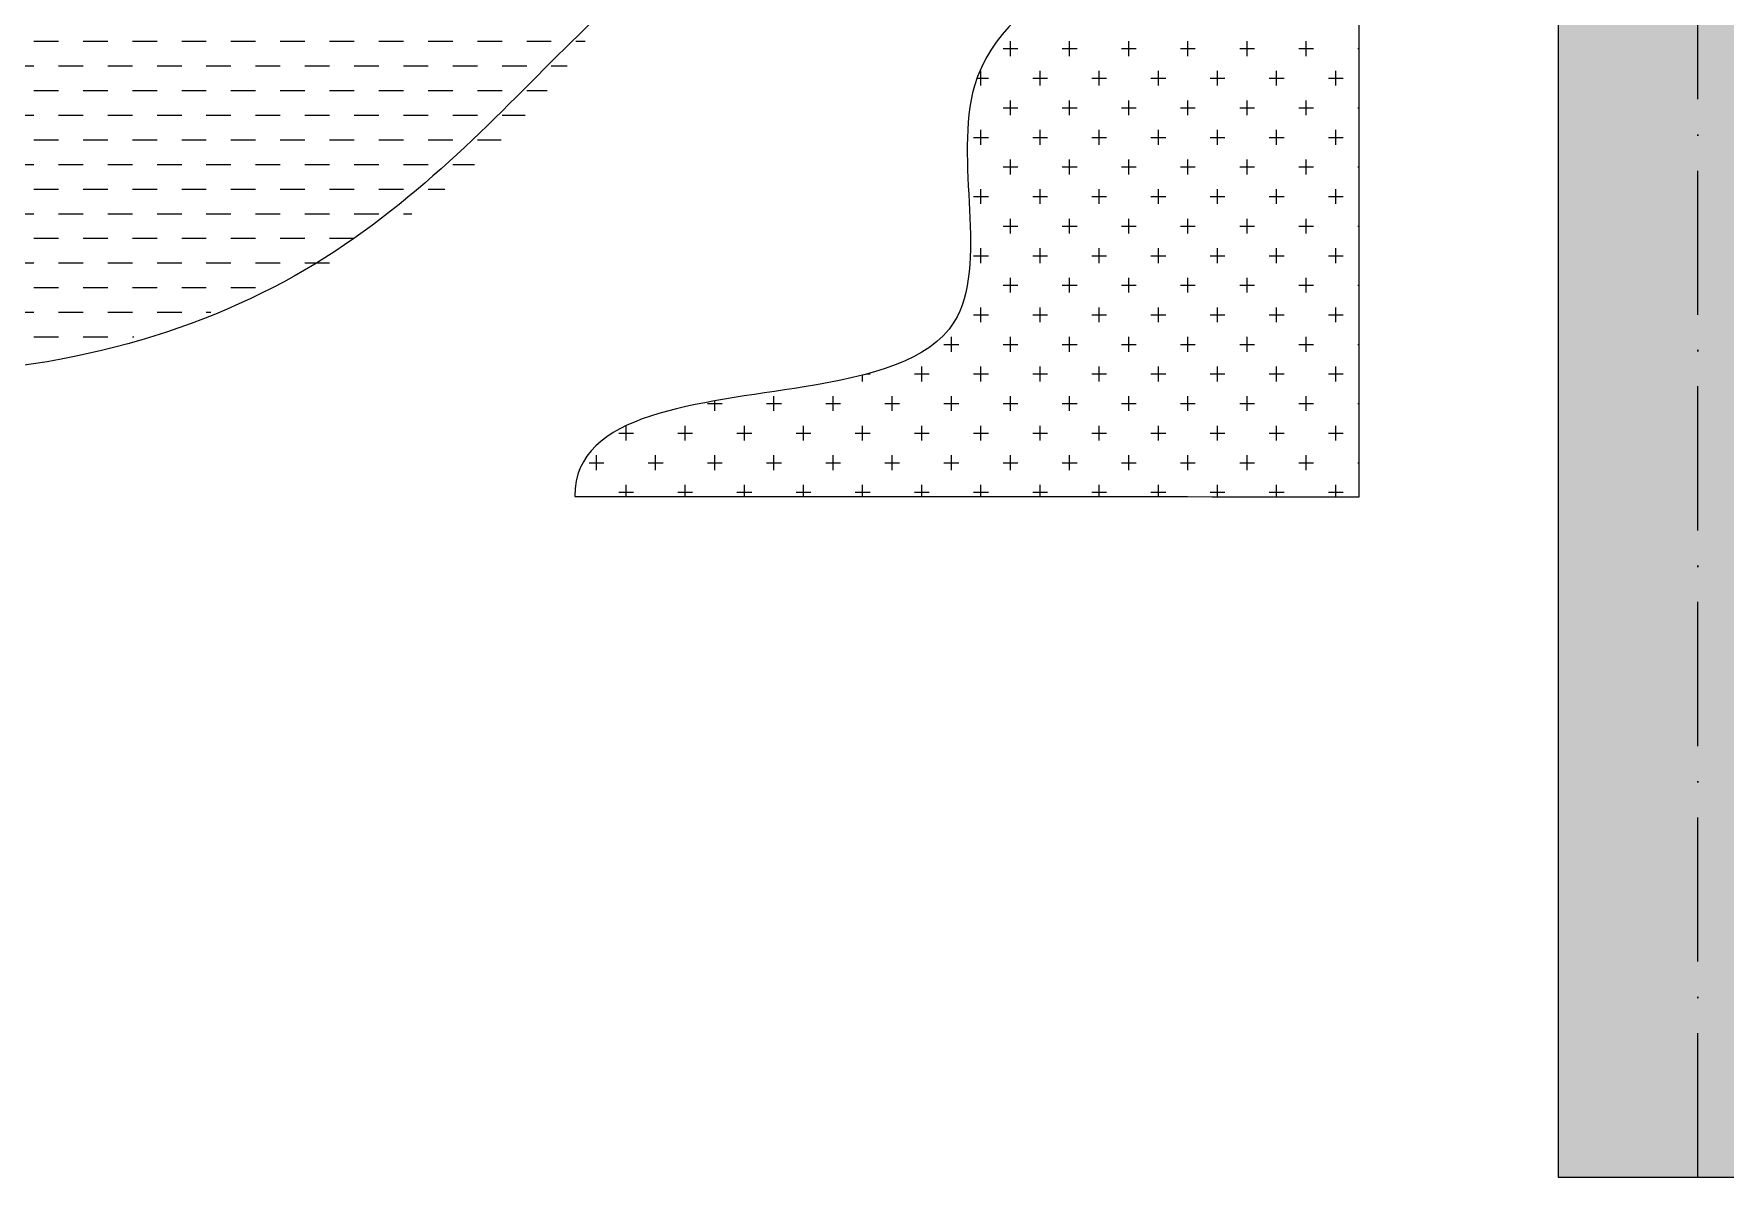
# Model space of a CAD drawing. Header units: millimetres. Extents: x -1030105 to 906887, y -616134 to 1220667.
# Drawn here: x 722638 to 765008, y -190975 to -162335 of the extents above; entities that cross this region are included whole.
import ezdxf

# ---------------------------------------------------------------- set-up
doc = ezdxf.new("R2010")
doc.units = ezdxf.units.MM
doc.header["$MEASUREMENT"] = 0
doc.linetypes.add('Xref-LBC-Plot$0$ACAD_ISO10W100', pattern=[18, 12, -3, 0, -3])
doc.layers.add('A-DG-Giao thong', color=1, linetype='Continuous')
doc.layers.add('MASTER PLAN - ZONE B$0$DA-GRNL-PATT', color=8, linetype='Continuous')
doc.layers.add('MASTER PLAN - ZONE B$0$_ QH Giao thông', color=7, linetype='Continuous', true_color=0x6c6565)
doc.layers.add('MASTER PLAN - ZONE B$0$GRASS', color=95, linetype='Continuous', lineweight=0, transparency=0.6)
doc.layers.add('MASTER PLAN - ZONE B$0$HACHT', color=7, linetype='Continuous', lineweight=9, true_color=0x636363)

msp = doc.modelspace()

# ---------------------------------------------------------------- hatches: boundary and pattern name
at = {"layer": 'A-DG-Giao thong'}
h = msp.add_hatch(dxfattribs=at)
h.set_pattern_fill('CROSS', color=8, scale=300, angle=0.0000139)
h.set_pattern_definition([(1.4e-05, (653868, -173963.79), (74.999982, 75.000018), [37.5, -112.5]), (90.000014, (653886.75, -173982.54), (-75.000018, 74.999982), [37.5, -112.5])])
h.paths.add_polyline_path([(767823, -190963.79), (767823, 283836.21), (760823, 283836.21), (760823, -190963.79)])
h = msp.add_hatch(dxfattribs=at)
h.set_pattern_fill('CROSS', color=256, scale=2000, angle=0.0000139)
h.set_pattern_definition([(1.4e-05, (-304572, 1.6), (499.99988, 500.00012), [250, -750]), (90.000014, (-304447, -123.4), (-500.00012, 499.99988), [250, -750])])
h.paths.add_polyline_path([(767825, -190975), (767825, 283825), (760825, 283825), (760825, -190975)])

# ---------------------------------------------------------------- linework, layer by layer
at = {"layer": 'A-DG-Giao thong', "color": 8, "linetype": 'Xref-LBC-Plot$0$ACAD_ISO10W100', "ltscale": 300}
for p, q in [((764323, -190963.79), (764323, 283836.209)), ((764325, -190975), (764325, 283825))]:
    msp.add_line(p, q, dxfattribs=at)
at = {"layer": 'A-DG-Giao thong'}
msp.add_lwpolyline([(767825, 283825), (760825, 283825), (760825, -190975), (767825, -190975), (767825, 283825)], dxfattribs=at)
at = {"layer": 'MASTER PLAN - ZONE B$0$_ QH Giao thông', "color": 140, "linetype": 'Continuous', "true_color": 0x14b1eb}
for p, q in [((722637.94, -162519.475), (723255.253, -162519.475)), ((723872.566, -162519.475), (724489.879, -162519.475)), ((725107.192, -162519.475), (725724.505, -162519.475)), ((726341.819, -162519.475), (726959.132, -162519.475)), ((727576.445, -162519.475), (728193.758, -162519.475)), ((728811.071, -162519.475), (729428.384, -162519.475)), ((730045.697, -162519.475), (730663.01, -162519.475)), ((731280.323, -162519.475), (731897.637, -162519.475)), ((732514.95, -162519.475), (733132.263, -162519.475)), ((733749.576, -162519.475), (734366.889, -162519.475)), ((734984.202, -162519.475), (735601.515, -162519.475)), ((736218.828, -162519.475), (736452.376, -162519.475)), ((722020.627, -163136.788), (722637.94, -163136.788)), ((723255.253, -163136.788), (723872.566, -163136.788)), ((724489.879, -163136.788), (725107.192, -163136.788)), ((725724.505, -163136.788), (726341.819, -163136.788)), ((726959.132, -163136.788), (727576.445, -163136.788)), ((728193.758, -163136.788), (728811.071, -163136.788)), ((729428.384, -163136.788), (730045.697, -163136.788)), ((730663.01, -163136.788), (731280.323, -163136.788)), ((731897.637, -163136.788), (732514.95, -163136.788)), ((733132.263, -163136.788), (733749.576, -163136.788)), ((734366.889, -163136.788), (734984.202, -163136.788)), ((735601.515, -163136.788), (735994.648, -163136.788)), ((722637.94, -163754.101), (723255.253, -163754.101)), ((723872.566, -163754.101), (724489.879, -163754.101)), ((725107.192, -163754.101), (725724.505, -163754.101)), ((726341.819, -163754.101), (726959.132, -163754.101)), ((727576.445, -163754.101), (728193.758, -163754.101)), ((728811.071, -163754.101), (729428.384, -163754.101)), ((730045.697, -163754.101), (730663.01, -163754.101)), ((731280.323, -163754.101), (731897.637, -163754.101)), ((732514.95, -163754.101), (733132.263, -163754.101)), ((733749.576, -163754.101), (734366.889, -163754.101)), ((734984.202, -163754.101), (735493.733, -163754.101)), ((722020.627, -164371.414), (722637.94, -164371.414)), ((723255.253, -164371.414), (723872.566, -164371.414)), ((724489.879, -164371.414), (725107.192, -164371.414)), ((725724.505, -164371.414), (726341.819, -164371.414)), ((726959.132, -164371.414), (727576.445, -164371.414)), ((728193.758, -164371.414), (728811.071, -164371.414)), ((729428.384, -164371.414), (730045.697, -164371.414)), ((730663.01, -164371.414), (731280.323, -164371.414)), ((731897.637, -164371.414), (732514.95, -164371.414)), ((733132.263, -164371.414), (733749.576, -164371.414)), ((734366.889, -164371.414), (734944.679, -164371.414)), ((722637.94, -164988.728), (723255.253, -164988.728)), ((723872.566, -164988.728), (724489.879, -164988.728)), ((725107.192, -164988.728), (725724.505, -164988.728)), ((726341.819, -164988.728), (726959.132, -164988.728)), ((727576.445, -164988.728), (728193.758, -164988.728)), ((728811.071, -164988.728), (729428.384, -164988.728)), ((730045.697, -164988.728), (730663.01, -164988.728)), ((731280.323, -164988.728), (731897.637, -164988.728)), ((732514.95, -164988.728), (733132.263, -164988.728)), ((733749.576, -164988.728), (734341.145, -164988.728)), ((722020.627, -165606.041), (722637.94, -165606.041)), ((723255.253, -165606.041), (723872.566, -165606.041)), ((724489.879, -165606.041), (725107.192, -165606.041)), ((725724.505, -165606.041), (726341.819, -165606.041)), ((726959.132, -165606.041), (727576.445, -165606.041)), ((728193.758, -165606.041), (728811.071, -165606.041)), ((729428.384, -165606.041), (730045.697, -165606.041)), ((730663.01, -165606.041), (731280.323, -165606.041)), ((731897.637, -165606.041), (732514.95, -165606.041)), ((733132.263, -165606.041), (733674.799, -165606.041)), ((722637.94, -166223.354), (723255.253, -166223.354)), ((723872.566, -166223.354), (724489.879, -166223.354)), ((725107.192, -166223.354), (725724.505, -166223.354)), ((726341.819, -166223.354), (726959.132, -166223.354)), ((727576.445, -166223.354), (728193.758, -166223.354)), ((728811.071, -166223.354), (729428.384, -166223.354)), ((730045.697, -166223.354), (730663.01, -166223.354)), ((731280.323, -166223.354), (731897.637, -166223.354)), ((732514.95, -166223.354), (732934.329, -166223.354)), ((722020.627, -166840.667), (722637.94, -166840.667)), ((723255.253, -166840.667), (723872.566, -166840.667)), ((724489.879, -166840.667), (725107.192, -166840.667)), ((725724.505, -166840.667), (726341.819, -166840.667)), ((726959.132, -166840.667), (727576.445, -166840.667)), ((728193.758, -166840.667), (728811.071, -166840.667)), ((729428.384, -166840.667), (730045.697, -166840.667)), ((730663.01, -166840.667), (731280.323, -166840.667)), ((731897.637, -166840.667), (732103.702, -166840.667)), ((722637.94, -167457.98), (723255.253, -167457.98)), ((723872.566, -167457.98), (724489.879, -167457.98)), ((725107.192, -167457.98), (725724.505, -167457.98)), ((726341.819, -167457.98), (726959.132, -167457.98)), ((727576.445, -167457.98), (728193.758, -167457.98)), ((728811.071, -167457.98), (729428.384, -167457.98)), ((730045.697, -167457.98), (730663.01, -167457.98)), ((722020.627, -168075.293), (722637.94, -168075.293)), ((723255.253, -168075.293), (723872.566, -168075.293)), ((724489.879, -168075.293), (725107.192, -168075.293)), ((725724.505, -168075.293), (726341.819, -168075.293)), ((726959.132, -168075.293), (727576.445, -168075.293)), ((728193.758, -168075.293), (728811.071, -168075.293)), ((729428.384, -168075.293), (730045.697, -168075.293)), ((722637.94, -168692.606), (723255.253, -168692.606)), ((723872.566, -168692.606), (724489.879, -168692.606)), ((725107.192, -168692.606), (725724.505, -168692.606)), ((726341.819, -168692.606), (726959.132, -168692.606)), ((727576.445, -168692.606), (728193.758, -168692.606)), ((722020.627, -169309.919), (722637.94, -169309.919)), ((723255.253, -169309.919), (723872.566, -169309.919)), ((724489.879, -169309.919), (725107.192, -169309.919)), ((725724.505, -169309.919), (726341.819, -169309.919)), ((726959.132, -169309.919), (727071.027, -169309.919)), ((722637.94, -169927.233), (723255.253, -169927.233)), ((723872.566, -169927.233), (724489.879, -169927.233)), ((725107.192, -169927.233), (725144.419, -169927.233))]:
    msp.add_line(p, q, dxfattribs=at)
at = {"layer": 'MASTER PLAN - ZONE B$0$DA-GRNL-PATT'}
msp.add_open_spline([(755839.7, -140938.5), (755002.852, -142554.74), (753117.791, -146187.934), (754632.449, -152128.07), (753110.992, -159553.425), (744383.533, -161701.267), (747206.213, -169989.208), (741332.977, -171483.522), (736186.697, -171794.998), (736187.223, -173921.191), (736187.223, -173923.734), (742736.936, -173925.906), (749286.649, -173928.078), (755836.361, -173930.25), (755840.008, -162933.783), (755843.655, -151937.317), (755849.7, -140936.481)], degree=3, knots=[0, 0, 0, 0, 5.278753217, 11.88353544, 17.753983681, 26.105052355, 32.049332492, 36.135183, 42.503820056, 42.511446627, 42.511446627, 42.511446627, 43.511446627, 43.511446627, 43.511446627, 44.511446627, 44.511446627, 44.511446627, 44.511446627], dxfattribs=at)
at = {"layer": 'MASTER PLAN - ZONE B$0$GRASS', "linetype": 'Continuous'}
for p, q in [((747104.774, -162892.058), (747104.774, -162521.67)), ((748586.326, -162892.058), (748586.326, -162521.67)), ((750067.877, -162892.058), (750067.877, -162521.67)), ((751549.429, -162892.058), (751549.429, -162521.67)), ((753030.98, -162892.058), (753030.98, -162521.67)), ((754512.532, -162892.058), (754512.532, -162521.67)), ((746919.581, -162706.864), (747289.968, -162706.864)), ((748401.132, -162706.864), (748771.52, -162706.864)), ((749882.684, -162706.864), (750253.071, -162706.864)), ((751364.235, -162706.864), (751734.623, -162706.864)), ((752845.786, -162706.864), (753216.174, -162706.864)), ((754327.338, -162706.864), (754697.726, -162706.864)), ((755808.889, -162706.864), (755840.178, -162706.864)), ((746264.411, -163447.639), (746549.193, -163447.639)), ((746363.999, -163632.833), (746363.999, -163262.446)), ((747660.356, -163447.639), (748030.744, -163447.639)), ((747845.55, -163632.833), (747845.55, -163262.446)), ((749141.908, -163447.639), (749512.296, -163447.639)), ((749327.102, -163632.833), (749327.102, -163262.446)), ((750623.459, -163447.639), (750993.847, -163447.639)), ((750808.653, -163632.833), (750808.653, -163262.446)), ((752105.011, -163447.639), (752475.399, -163447.639)), ((752290.205, -163632.833), (752290.205, -163262.446)), ((753586.562, -163447.639), (753956.95, -163447.639)), ((753771.756, -163632.833), (753771.756, -163262.446)), ((755068.114, -163447.639), (755438.502, -163447.639)), ((755253.308, -163632.833), (755253.308, -163262.446)), ((746919.581, -164188.415), (747289.968, -164188.415)), ((747104.774, -164373.609), (747104.774, -164003.221)), ((748401.132, -164188.415), (748771.52, -164188.415)), ((748586.326, -164373.609), (748586.326, -164003.221)), ((749882.684, -164188.415), (750253.071, -164188.415)), ((750067.877, -164373.609), (750067.877, -164003.221)), ((751364.235, -164188.415), (751734.623, -164188.415)), ((751549.429, -164373.609), (751549.429, -164003.221)), ((752845.786, -164188.415), (753216.174, -164188.415)), ((753030.98, -164373.609), (753030.98, -164003.221)), ((754327.338, -164188.415), (754697.726, -164188.415)), ((754512.532, -164373.609), (754512.532, -164003.221)), ((755808.889, -164188.415), (755839.654, -164188.415)), ((746363.999, -165114.385), (746363.999, -164743.997)), ((747845.55, -165114.385), (747845.55, -164743.997)), ((749327.102, -165114.385), (749327.102, -164743.997)), ((750808.653, -165114.385), (750808.653, -164743.997)), ((752290.205, -165114.385), (752290.205, -164743.997)), ((753771.756, -165114.385), (753771.756, -164743.997)), ((755253.308, -165114.385), (755253.308, -164743.997)), ((746178.805, -164929.191), (746549.193, -164929.191)), ((747660.356, -164929.191), (748030.744, -164929.191)), ((749141.908, -164929.191), (749512.296, -164929.191)), ((750623.459, -164929.191), (750993.847, -164929.191)), ((752105.011, -164929.191), (752475.399, -164929.191)), ((753586.562, -164929.191), (753956.95, -164929.191)), ((755068.114, -164929.191), (755438.502, -164929.191)), ((747104.774, -165855.161), (747104.774, -165484.773)), ((748586.326, -165855.161), (748586.326, -165484.773)), ((750067.877, -165855.161), (750067.877, -165484.773)), ((751549.429, -165855.161), (751549.429, -165484.773)), ((753030.98, -165855.161), (753030.98, -165484.773)), ((754512.532, -165855.161), (754512.532, -165484.773)), ((746919.581, -165669.967), (747289.968, -165669.967)), ((748401.132, -165669.967), (748771.52, -165669.967)), ((749882.684, -165669.967), (750253.071, -165669.967)), ((751364.235, -165669.967), (751734.623, -165669.967)), ((752845.786, -165669.967), (753216.174, -165669.967)), ((754327.338, -165669.967), (754697.726, -165669.967)), ((755808.889, -165669.967), (755839.138, -165669.967)), ((746178.805, -166410.742), (746549.193, -166410.742)), ((746363.999, -166595.936), (746363.999, -166225.549)), ((747660.356, -166410.742), (748030.744, -166410.742)), ((747845.55, -166595.936), (747845.55, -166225.549)), ((749141.908, -166410.742), (749512.296, -166410.742)), ((749327.102, -166595.936), (749327.102, -166225.549)), ((750623.459, -166410.742), (750993.847, -166410.742)), ((750808.653, -166595.936), (750808.653, -166225.549)), ((752105.011, -166410.742), (752475.399, -166410.742)), ((752290.205, -166595.936), (752290.205, -166225.549)), ((753586.562, -166410.742), (753956.95, -166410.742)), ((753771.756, -166595.936), (753771.756, -166225.549)), ((755068.114, -166410.742), (755438.502, -166410.742)), ((755253.308, -166595.936), (755253.308, -166225.549)), ((746919.581, -167151.518), (747289.968, -167151.518)), ((747104.774, -167336.712), (747104.774, -166966.324)), ((748401.132, -167151.518), (748771.52, -167151.518)), ((748586.326, -167336.712), (748586.326, -166966.324)), ((749882.684, -167151.518), (750253.071, -167151.518)), ((750067.877, -167336.712), (750067.877, -166966.324)), ((751364.235, -167151.518), (751734.623, -167151.518)), ((751549.429, -167336.712), (751549.429, -166966.324)), ((752845.786, -167151.518), (753216.174, -167151.518)), ((753030.98, -167336.712), (753030.98, -166966.324)), ((754327.338, -167151.518), (754697.726, -167151.518)), ((754512.532, -167336.712), (754512.532, -166966.324)), ((755808.889, -167151.518), (755838.63, -167151.518)), ((746363.999, -168077.488), (746363.999, -167707.1)), ((747845.55, -168077.488), (747845.55, -167707.1)), ((749327.102, -168077.488), (749327.102, -167707.1)), ((750808.653, -168077.488), (750808.653, -167707.1)), ((752290.205, -168077.488), (752290.205, -167707.1)), ((753771.756, -168077.488), (753771.756, -167707.1)), ((755253.308, -168077.488), (755253.308, -167707.1)), ((746178.805, -167892.294), (746549.193, -167892.294)), ((747660.356, -167892.294), (748030.744, -167892.294)), ((749141.908, -167892.294), (749512.296, -167892.294)), ((750623.459, -167892.294), (750993.847, -167892.294)), ((752105.011, -167892.294), (752475.399, -167892.294)), ((753586.562, -167892.294), (753956.95, -167892.294)), ((755068.114, -167892.294), (755438.502, -167892.294)), ((747104.774, -168818.264), (747104.774, -168447.876)), ((748586.326, -168818.264), (748586.326, -168447.876)), ((750067.877, -168818.264), (750067.877, -168447.876)), ((751549.429, -168818.264), (751549.429, -168447.876)), ((753030.98, -168818.264), (753030.98, -168447.876)), ((754512.532, -168818.264), (754512.532, -168447.876)), ((746919.581, -168633.07), (747289.968, -168633.07)), ((748401.132, -168633.07), (748771.52, -168633.07)), ((749882.684, -168633.07), (750253.071, -168633.07)), ((751364.235, -168633.07), (751734.623, -168633.07)), ((752845.786, -168633.07), (753216.174, -168633.07)), ((754327.338, -168633.07), (754697.726, -168633.07)), ((755808.889, -168633.07), (755838.128, -168633.07)), ((746178.805, -169373.845), (746549.193, -169373.845)), ((746363.999, -169559.039), (746363.999, -169188.651)), ((747660.356, -169373.845), (748030.744, -169373.845)), ((747845.55, -169559.039), (747845.55, -169188.651)), ((749141.908, -169373.845), (749512.296, -169373.845)), ((749327.102, -169559.039), (749327.102, -169188.651)), ((750623.459, -169373.845), (750993.847, -169373.845)), ((750808.653, -169559.039), (750808.653, -169188.651)), ((752105.011, -169373.845), (752475.399, -169373.845)), ((752290.205, -169559.039), (752290.205, -169188.651)), ((753586.562, -169373.845), (753956.95, -169373.845)), ((753771.756, -169559.039), (753771.756, -169188.651)), ((755068.114, -169373.845), (755438.502, -169373.845)), ((755253.308, -169559.039), (755253.308, -169188.651)), ((745438.029, -170114.621), (745808.417, -170114.621)), ((745623.223, -170299.815), (745623.223, -169929.427)), ((746919.581, -170114.621), (747289.968, -170114.621)), ((747104.774, -170299.815), (747104.774, -169929.427)), ((748401.132, -170114.621), (748771.52, -170114.621)), ((748586.326, -170299.815), (748586.326, -169929.427)), ((749882.684, -170114.621), (750253.071, -170114.621)), ((750067.877, -170299.815), (750067.877, -169929.427)), ((751364.235, -170114.621), (751734.623, -170114.621)), ((751549.429, -170299.815), (751549.429, -169929.427)), ((752845.786, -170114.621), (753216.174, -170114.621)), ((753030.98, -170299.815), (753030.98, -169929.427)), ((754327.338, -170114.621), (754697.726, -170114.621)), ((754512.532, -170299.815), (754512.532, -169929.427)), ((755808.889, -170114.621), (755837.63, -170114.621)), ((744882.447, -171040.591), (744882.447, -170670.203)), ((746363.999, -171040.591), (746363.999, -170670.203)), ((747845.55, -171040.591), (747845.55, -170670.203)), ((749327.102, -171040.591), (749327.102, -170670.203)), ((750808.653, -171040.591), (750808.653, -170670.203)), ((752290.205, -171040.591), (752290.205, -170670.203)), ((753771.756, -171040.591), (753771.756, -170670.203)), ((755253.308, -171040.591), (755253.308, -170670.203)), ((743400.896, -171040.591), (743400.896, -170883.104)), ((743506.413, -170855.397), (743586.09, -170855.397)), ((744697.253, -170855.397), (745067.641, -170855.397)), ((746178.805, -170855.397), (746549.193, -170855.397)), ((747660.356, -170855.397), (748030.744, -170855.397)), ((749141.908, -170855.397), (749512.296, -170855.397)), ((750623.459, -170855.397), (750993.847, -170855.397)), ((752105.011, -170855.397), (752475.399, -170855.397)), ((753586.562, -170855.397), (753956.95, -170855.397)), ((755068.114, -170855.397), (755438.502, -170855.397)), ((739511.823, -171596.173), (739882.211, -171596.173)), ((739697.017, -171781.367), (739697.017, -171528.819)), ((740993.375, -171596.173), (741363.762, -171596.173)), ((741178.569, -171781.367), (741178.569, -171410.979)), ((742474.926, -171596.173), (742845.314, -171596.173)), ((742660.12, -171781.367), (742660.12, -171410.979)), ((743956.478, -171596.173), (744326.865, -171596.173)), ((744141.672, -171781.367), (744141.672, -171410.979)), ((745438.029, -171596.173), (745808.417, -171596.173)), ((745623.223, -171781.367), (745623.223, -171410.979)), ((746919.581, -171596.173), (747289.968, -171596.173)), ((747104.774, -171781.367), (747104.774, -171410.979)), ((748401.132, -171596.173), (748771.52, -171596.173)), ((748586.326, -171781.367), (748586.326, -171410.979)), ((749882.684, -171596.173), (750253.071, -171596.173)), ((750067.877, -171781.367), (750067.877, -171410.979)), ((751364.235, -171596.173), (751734.623, -171596.173)), ((751549.429, -171781.367), (751549.429, -171410.979)), ((752845.786, -171596.173), (753216.174, -171596.173)), ((753030.98, -171781.367), (753030.98, -171410.979)), ((754327.338, -171596.173), (754697.726, -171596.173)), ((754512.532, -171781.367), (754512.532, -171410.979)), ((755808.889, -171596.173), (755837.136, -171596.173)), ((737289.496, -172336.948), (737659.884, -172336.948)), ((737474.69, -172522.142), (737474.69, -172151.754)), ((738771.047, -172336.948), (739141.435, -172336.948)), ((738956.241, -172522.142), (738956.241, -172151.754)), ((740252.599, -172336.948), (740622.987, -172336.948)), ((740437.793, -172522.142), (740437.793, -172151.754)), ((741734.15, -172336.948), (742104.538, -172336.948)), ((741919.344, -172522.142), (741919.344, -172151.754)), ((743215.702, -172336.948), (743586.09, -172336.948)), ((743400.896, -172522.142), (743400.896, -172151.754)), ((744697.253, -172336.948), (745067.641, -172336.948)), ((744882.447, -172522.142), (744882.447, -172151.754)), ((746178.805, -172336.948), (746549.193, -172336.948)), ((746363.999, -172522.142), (746363.999, -172151.754)), ((747660.356, -172336.948), (748030.744, -172336.948)), ((747845.55, -172522.142), (747845.55, -172151.754)), ((749141.908, -172336.948), (749512.296, -172336.948)), ((749327.102, -172522.142), (749327.102, -172151.754)), ((750623.459, -172336.948), (750993.847, -172336.948)), ((750808.653, -172522.142), (750808.653, -172151.754)), ((752105.011, -172336.948), (752475.399, -172336.948)), ((752290.205, -172522.142), (752290.205, -172151.754)), ((753586.562, -172336.948), (753956.95, -172336.948)), ((753771.756, -172522.142), (753771.756, -172151.754)), ((755068.114, -172336.948), (755438.502, -172336.948)), ((755253.308, -172522.142), (755253.308, -172151.754)), ((736548.72, -173077.724), (736919.108, -173077.724)), ((736733.914, -173262.918), (736733.914, -172892.53)), ((738030.272, -173077.724), (738400.66, -173077.724)), ((738215.466, -173262.918), (738215.466, -172892.53)), ((739511.823, -173077.724), (739882.211, -173077.724)), ((739697.017, -173262.918), (739697.017, -172892.53)), ((740993.375, -173077.724), (741363.762, -173077.724)), ((741178.569, -173262.918), (741178.569, -172892.53)), ((742474.926, -173077.724), (742845.314, -173077.724)), ((742660.12, -173262.918), (742660.12, -172892.53)), ((743956.478, -173077.724), (744326.865, -173077.724)), ((744141.672, -173262.918), (744141.672, -172892.53)), ((745438.029, -173077.724), (745808.417, -173077.724)), ((745623.223, -173262.918), (745623.223, -172892.53)), ((746919.581, -173077.724), (747289.968, -173077.724)), ((747104.774, -173262.918), (747104.774, -172892.53)), ((748401.132, -173077.724), (748771.52, -173077.724)), ((748586.326, -173262.918), (748586.326, -172892.53)), ((749882.684, -173077.724), (750253.071, -173077.724)), ((750067.877, -173262.918), (750067.877, -172892.53)), ((751364.235, -173077.724), (751734.623, -173077.724)), ((751549.429, -173262.918), (751549.429, -172892.53)), ((752845.786, -173077.724), (753216.174, -173077.724)), ((753030.98, -173262.918), (753030.98, -172892.53)), ((754327.338, -173077.724), (754697.726, -173077.724)), ((754512.532, -173262.918), (754512.532, -172892.53)), ((755808.889, -173077.724), (755836.644, -173077.724)), ((737474.69, -173924.161), (737474.69, -173633.306)), ((738956.241, -173924.652), (738956.241, -173633.306)), ((740437.793, -173925.143), (740437.793, -173633.306)), ((741919.344, -173925.635), (741919.344, -173633.306)), ((743400.896, -173926.126), (743400.896, -173633.306)), ((744882.447, -173926.617), (744882.447, -173633.306)), ((746363.999, -173927.109), (746363.999, -173633.306)), ((747845.55, -173927.6), (747845.55, -173633.306)), ((749327.102, -173928.091), (749327.102, -173633.306)), ((750808.653, -173928.583), (750808.653, -173633.306)), ((752290.205, -173929.074), (752290.205, -173633.306)), ((753771.756, -173929.565), (753771.756, -173633.306)), ((755253.308, -173930.057), (755253.308, -173633.306)), ((737289.496, -173818.5), (737659.884, -173818.5)), ((738771.047, -173818.5), (739141.435, -173818.5)), ((740252.599, -173818.5), (740622.987, -173818.5)), ((741734.15, -173818.5), (742104.538, -173818.5)), ((743215.702, -173818.5), (743586.09, -173818.5)), ((744697.253, -173818.5), (745067.641, -173818.5)), ((746178.805, -173818.5), (746549.193, -173818.5)), ((747660.356, -173818.5), (748030.744, -173818.5)), ((749141.908, -173818.5), (749512.296, -173818.5)), ((750623.459, -173818.5), (750993.847, -173818.5)), ((752105.011, -173818.5), (752475.399, -173818.5)), ((753586.562, -173818.5), (753956.95, -173818.5)), ((755068.114, -173818.5), (755438.502, -173818.5))]:
    msp.add_line(p, q, dxfattribs=at)
at = {"layer": 'MASTER PLAN - ZONE B$0$HACHT'}
msp.add_rational_spline([(675308.403, -160556.353), (673419.434, -159509.858), (668346.594, -156701.047), (659014.342, -156189.244), (649219.97, -158453.184), (641986.691, -151746.582), (635558.188, -156520.257), (631232.778, -156433.237), (629087.154, -156390.071), (626498.832, -156376.475), (623993.75, -156216.536), (621813.537, -154942.385), (617535.176, -152852.339), (612779.652, -153092.454), (608733.573, -155602.814), (603456.218, -158035.957), (597762.91, -159200.819), (591953.996, -159035.946), (588758.499, -157700.623), (587188.108, -154613.85), (587990.233, -151244.743), (588779.767, -149561.334), (588852.254, -147703.386), (588196.276, -145963.581), (587540.299, -144223.776), (586259.192, -142876.188), (584554.771, -142133.103), (583315.425, -141071.106), (582407.568, -139714.783), (581898.175, -138164.191), (580077.89, -134699.214), (577132.46, -132121.63), (573456.688, -130776.935), (566564.646, -127907.716), (559138.627, -128673.807), (552977.499, -132889.632), (550740.544, -135727.357), (549809.105, -139218.643), (550335.242, -142793.532), (550803.078, -144542.464), (551754.73, -146082.591), (553109.574, -147283.436), (553292.397, -148845.625), (552894.337, -150367.27), (551969.955, -151639.817), (550620.615, -153308.5), (550417.18, -155444.814), (551427.315, -157338.183), (552734.274, -158606.061), (552947.01, -160414.485), (551969.955, -161951.046), (551449.705, -162697.109), (550929.455, -163443.173), (550409.204, -164189.237), (549757.138, -164968.811), (549486.092, -165948.332), (549644.65, -166952.217), (549803.209, -167956.103), (550362.951, -168804.404), (551223.542, -169345.062), (553570.627, -170396.259), (556133.66, -170607.653), (558621.257, -169955.209), (562151.097, -168416.746), (565999.546, -168543.532), (569420.473, -170310.987), (572624.94, -172489.141), (576482.052, -172857.441), (580040.821, -171325.082), (581731.886, -170716.625), (583422.95, -170108.168), (585114.015, -169499.712), (586532.075, -168903.023), (588059.394, -168718.013), (589578.908, -168958.861), (590954.25, -169409.57), (592329.593, -169860.279), (593704.935, -170310.987), (598147.223, -172792.07), (603215.514, -172342.474), (607151.69, -169118.159), (609579.608, -167765.187), (612007.526, -166412.216), (614435.444, -165059.245), (620451.295, -162801.868), (626872.396, -163037.829), (632706.337, -165730.66), (637602.38, -167614.985), (642843.389, -167846.791), (647886.673, -166402.075), (653428.803, -163992.477), (659442.137, -163391.479), (665351.531, -164656.565), (668468.874, -165869.126), (674510.888, -168219.303), (684608.731, -166030.737), (694754.968, -162894.477), (701722.523, -165483.934), (705057.082, -166723.205), (714304.053, -172845.976), (725382.769, -172339.163), (734032.097, -165397.699), (736212.088, -161250.753), (739946.45, -158421.605), (744528.672, -157445.508), (746311.812, -156198.172), (748094.951, -154950.836), (749878.091, -153703.499), (750982.262, -152388.851), (751412.577, -150726.828), (751085.128, -149041.518), (750452.632, -148732.495), (749751.852, -148799.217), (749189.036, -149222.047), (748851.779, -149430.417), (748458.17, -149383.16), (748179.82, -149100.88), (747901.469, -148818.6), (747859.735, -148424.367), (748072.813, -148090.064), (748725.133, -147103.013), (748838.832, -145925.362), (748387.394, -144831.748), (747935.956, -143738.133), (747024.66, -142983.594), (745866.027, -142744.095), (744713.995, -142651.332), (743744.857, -142021.606), (743192.072, -141006.613), (744148.118, -139951.906), (744573.77, -138593.505), (744390.565, -137181.815), (744207.359, -135770.125), (743449.067, -134565.373), (742255.471, -133789.641), (740452.15, -132888.057), (738444.668, -132701.425), (736506.052, -133255.128), (734499.863, -133808.377), (732804.57, -135015.383), (731625.311, -136730.092), (730438.175, -137840.973), (728835.79, -138116.122), (727346.078, -137464.888), (725693.47, -136612.569), (723855.335, -136893.323), (722532.506, -138200.107), (721808.37, -138893.474), (720834.28, -139130.705), (719872.418, -138847.95), (718910.556, -138565.194), (718219.811, -137838.556), (717986.103, -136863.615), (717235.957, -135619.318), (716040.108, -134794.127), (714610.593, -134534.357), (713181.078, -134274.586), (711771.364, -134626.295), (710631.406, -135527.123), (710013.83, -136244.039), (709130.594, -136583.544), (708191.826, -136464.866), (707253.058, -136346.189), (706482.098, -135797.563), (706062.362, -134949.511), (705262.365, -134194.433), (704462.367, -133439.355), (703662.369, -132684.278), (701413.119, -131261.151), (698775.199, -130906.477), (696229.937, -131684.972), (693459.338, -132906.132), (691458.155, -135178.293), (690596.744, -138080.951), (689824.104, -140217.145), (690221.815, -142453.688), (691683.534, -144192.56), (694359.992, -147583.68), (698619.253, -152980.241), (690070.407, -155149.289), (687645.56, -162098.728), (679440.346, -162547.58), (675308.403, -160556.353), (675308.403, -160556.353)], [1, 1, 1, 1, 1, 1, 1, 1, 1, 0.906698907359, 0.935582940842, 1, 0.91682600302, 0.91682600302, 1, 0.982415141751, 0.982415141751, 1, 0.841353831019, 0.841353831019, 1, 0.947489764017, 0.947489764017, 1, 0.947489764017, 0.947489764017, 1, 0.975409562683, 0.975409562683, 1, 0.955320226275, 0.955320226275, 1, 0.919253751059, 0.919253751059, 1, 0.945582883481, 0.945582883481, 1, 0.971760431056, 0.971760431056, 1, 0.954313348261, 0.954313348261, 1, 0.889127620001, 0.889127620001, 1, 0.850254514121, 0.850254514121, 1, 1, 1, 1, 0.940249272521, 0.940249272521, 1, 0.940249272521, 0.940249272521, 1, 0.962104418371, 0.962104418371, 1, 0.935373776864, 0.935373776864, 1, 0.917815096237, 0.917815096237, 1, 1, 1, 1, 0.974451290641, 0.974451290641, 1, 1, 1, 1, 0.88437160656, 0.88437160656, 1, 1, 1, 1, 0.948481867439, 0.948481867439, 1, 0.965484219838, 0.965484219838, 1, 0.968118482702, 0.968118482702, 1, 1, 1, 1, 1, 1, 1, 0.871792237753, 0.871792237753, 1, 0.93693620098, 0.93693620098, 1, 1, 1, 1, 0.935001237767, 0.935001237767, 1, 0.901894824214, 0.901894824214, 1, 0.854670143973, 0.854670143973, 1, 0.854670143973, 0.854670143973, 1, 0.922264082932, 0.922264082932, 1, 0.922264082932, 0.922264082932, 1, 0.919702574912, 0.919702574912, 1, 0.938554166087, 0.938554166087, 1, 0.938554166087, 0.938554166087, 1, 0.954664715905, 0.954664715905, 1, 0.959665285023, 0.959665285023, 1, 0.890179578112, 0.890179578112, 1, 0.87290886589, 0.87290886589, 1, 0.910281445187, 0.910281445187, 1, 0.910281445187, 0.910281445187, 1, 0.940896753253, 0.940896753253, 1, 0.940896753253, 0.940896753253, 1, 0.920697606427, 0.920697606427, 1, 0.920697606427, 0.920697606427, 1, 1, 1, 1, 0.939178394439, 0.939178394439, 1, 0.938310515552, 0.938310515552, 1, 0.910871376651, 0.910871376651, 1, 1, 1, 1, 1, 1, 1, 1], degree=3, knots=[0, 0, 0, 0, 6.43063975, 17.240308458, 27.309612617, 35.094927119, 41.58562779, 47.974608864, 47.974608864, 47.974608864, 48.63752772, 48.63752772, 48.63752772, 49.647260929, 49.647260929, 49.647260929, 50.107643989, 50.107643989, 50.107643989, 51.516349753, 51.516349753, 51.516349753, 52.315457429, 52.315457429, 52.315457429, 53.114565105, 53.114565105, 53.114565105, 53.659466357, 53.659466357, 53.659466357, 54.395846371, 54.395846371, 54.395846371, 55.390417795, 55.390417795, 55.390417795, 56.204105487, 56.204105487, 56.204105487, 56.788309771, 56.788309771, 56.788309771, 57.533037001, 57.533037001, 57.533037001, 58.703111812, 58.703111812, 58.703111812, 60.070065617, 60.070065617, 60.070065617, 61.070065617, 61.070065617, 61.070065617, 61.923284685, 61.923284685, 61.923284685, 62.776503754, 62.776503754, 62.776503754, 63.454088972, 63.454088972, 63.454088972, 64.341995878, 64.341995878, 64.341995878, 65.345577293, 65.345577293, 65.345577293, 66.345577293, 66.345577293, 66.345577293, 66.901061752, 66.901061752, 66.901061752, 67.901061752, 67.901061752, 67.901061752, 69.096727207, 69.096727207, 69.096727207, 70.096727207, 70.096727207, 70.096727207, 70.88814885, 70.88814885, 70.88814885, 71.534533844, 71.534533844, 71.534533844, 72.155554774, 72.155554774, 72.155554774, 81.948357792, 91.13589943, 102.440889749, 112.817215433, 112.817215433, 112.817215433, 114.078366314, 114.078366314, 114.078366314, 114.955296845, 114.955296845, 114.955296845, 115.955296845, 115.955296845, 115.955296845, 116.84580226, 116.84580226, 116.84580226, 117.944585961, 117.944585961, 117.944585961, 119.290425422, 119.290425422, 119.290425422, 120.636264882, 120.636264882, 120.636264882, 121.61173675, 121.61173675, 121.61173675, 122.587208618, 122.587208618, 122.587208618, 123.578953817, 123.578953817, 123.578953817, 124.444380706, 124.444380706, 124.444380706, 125.309807594, 125.309807594, 125.309807594, 126.051632095, 126.051632095, 126.051632095, 126.750901397, 126.750901397, 126.750901397, 127.915249044, 127.915249044, 127.915249044, 129.170707291, 129.170707291, 129.170707291, 130.22031527, 130.22031527, 130.22031527, 131.26992325, 131.26992325, 131.26992325, 132.118435822, 132.118435822, 132.118435822, 132.966948393, 132.966948393, 132.966948393, 133.952401433, 133.952401433, 133.952401433, 134.937854473, 134.937854473, 134.937854473, 135.937854473, 135.937854473, 135.937854473, 136.798804674, 136.798804674, 136.798804674, 137.665973039, 137.665973039, 137.665973039, 138.712043395, 138.712043395, 138.712043395, 148.20142676, 153.813258109, 159.001538337, 168.692747479, 173.343593334, 173.343593334, 173.343593334, 173.343593334], dxfattribs=at)

doc.saveas('drawing.dxf')
